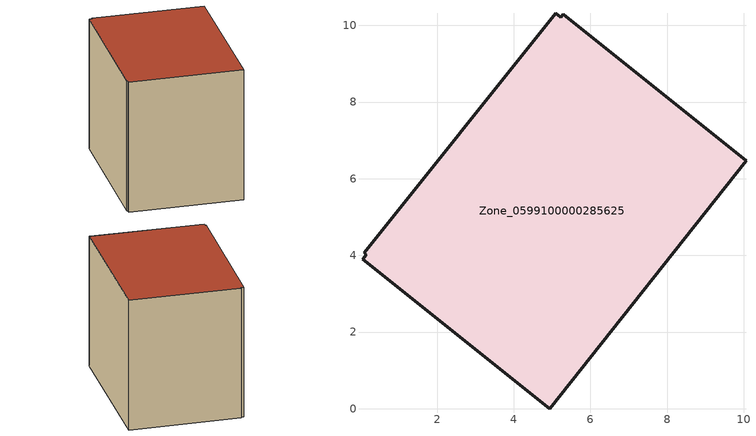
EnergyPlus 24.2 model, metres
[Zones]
Zone_0599100000285625
 floor ground (C_G): 5.1,10.31 5.23,10.22 5.29,10.29 10.06,6.47 4.94,0 0.05,3.9 0.15,4.02 0.1,4.06 z0.52
 wall outside (C_F): 5.1,10.31 0.1,4.06 0.15,4.02 0.05,3.9 4.94,0 10.06,6.47 5.29,10.29 5.23,10.22 5.1,10.31 z0.52:8.04
 roof outside (C_R): 5.23,10.22 5.1,10.31 0.1,4.06 0.15,4.02 0.05,3.9 4.94,0 10.06,6.47 5.29,10.29 z8.04
[BUILDING]
Pand.0599100000285625: North Axis=0; Terrain=City; Loads Convergence Tolerance Value=0.04; Temperature Convergence Tolerance Value=0.4; Solar Distribution=FullExterior; Maximum Number of Warmup Days=25; Minimum Number of Warmup Days=1
[Site:Location]
Rotterdam.The.Hague.AP_ZH_NLD Design_Conditions: Latitude=51.96; Longitude=4.45; Time Zone=1; Elevation=-4.5
[SITE:GROUNDTEMPERATURE:BUILDINGSURFACE]
18, 18, 18, 18, 18, 18, 18, 18, 18, 18, 18, 18
[MATERIAL] Thermal Absorptance=0.9; Solar Absorptance=0.7; Visible Absorptance=0.7
Name | Roughness | Thickness | Conductivity | Density | Specific Heat
G.TC.1965-1974 | MediumSmooth | 0.15 | 0.882353 | 540 | 1210
F.TC.1965-1974 | Rough | 0.3 | 0.697674 | 1920 | 840
R.TC.1965-1974 | MediumRough | 0.2 | 0.232558 | 1500 | 1000
[CONSTRUCTION]
C_G: G.TC.1965-1974
C_F: F.TC.1965-1974
C_R: R.TC.1965-1974
[ZONE]
Zone_0599100000285625: Type=1; Multiplier=1; Ceiling Height=Autocalculate; Volume=Autocalculate; Floor Area=autocalculate; Part of Total Floor Area=Yes
[ZONEINFILTRATION:DESIGNFLOWRATE]
Infil_Zone_0599100000285625: Zone or ZoneList or Space or SpaceList=Zone_0599100000285625; Schedule=AlwaysOn; Design Flow Rate Calculation Method=Flow/Area; Flow Rate per Floor Area=0.003; Constant Term Coefficient=1; Temperature Term Coefficient=0; Velocity Term Coefficient=0; Velocity Squared Term Coefficient=0
[HVACTEMPLATE:ZONE:IDEALLOADSAIRSYSTEM]
Zone_0599100000285625: Maximum Heating Supply Air Temperature=50; Minimum Cooling Supply Air Temperature=13; Maximum Heating Supply Air Humidity Ratio=0.0156; Minimum Cooling Supply Air Humidity Ratio=0.0077; Heating Limit=NoLimit; Cooling Limit=NoLimit; Dehumidification Control Type=ConstantSensibleHeatRatio; Cooling Sensible Heat Ratio=0.7; Dehumidification Setpoint=60; Humidification Control Type=None; Humidification Setpoint=30; Outdoor Air Method=None; Outdoor Air Flow Rate per Person=0.00944; Outdoor Air Flow Rate per Zone Floor Area=0; Outdoor Air Flow Rate per Zone=0; Demand Controlled Ventilation Type=None; Outdoor Air Economizer Type=NoEconomizer; Heat Recovery Type=None; Sensible Heat Recovery Effectiveness=0.7; Latent Heat Recovery Effectiveness=0.65
[ZONECONTROL:THERMOSTAT]
ThermostatControl_Zone_0599100000285625: Zone or ZoneList=Zone_0599100000285625; Control Type Schedule=DualSetpointControlType; Control 1=Thermostat_Zone_0599100000285625; Temperature Difference Between Cutout And Setpoint=0
[THERMOSTATSETPOINT:DUALSETPOINT]
Thermostat_Zone_0599100000285625: Heating Setpoint Temperature Schedule=HeatingSetpoint_Zone_0599100000285625; Cooling Setpoint Temperature Schedule=CoolingSetpoint_Zone_0599100000285625
[SCHEDULE:COMPACT]
HeatingSetpoint_Zone_0599100000285625: Through: 12/31, For: AllDays, Until: 24:00, 21
CoolingSetpoint_Zone_0599100000285625: Through: 12/31, For: AllDays, Until: 24:00, 24
DualSetpointControlType: Through: 12/31, For: AllDays, Until: 24:00, 4
AlwaysOn: Through: 12/31, For: AllDays, Until: 24:00, 1
